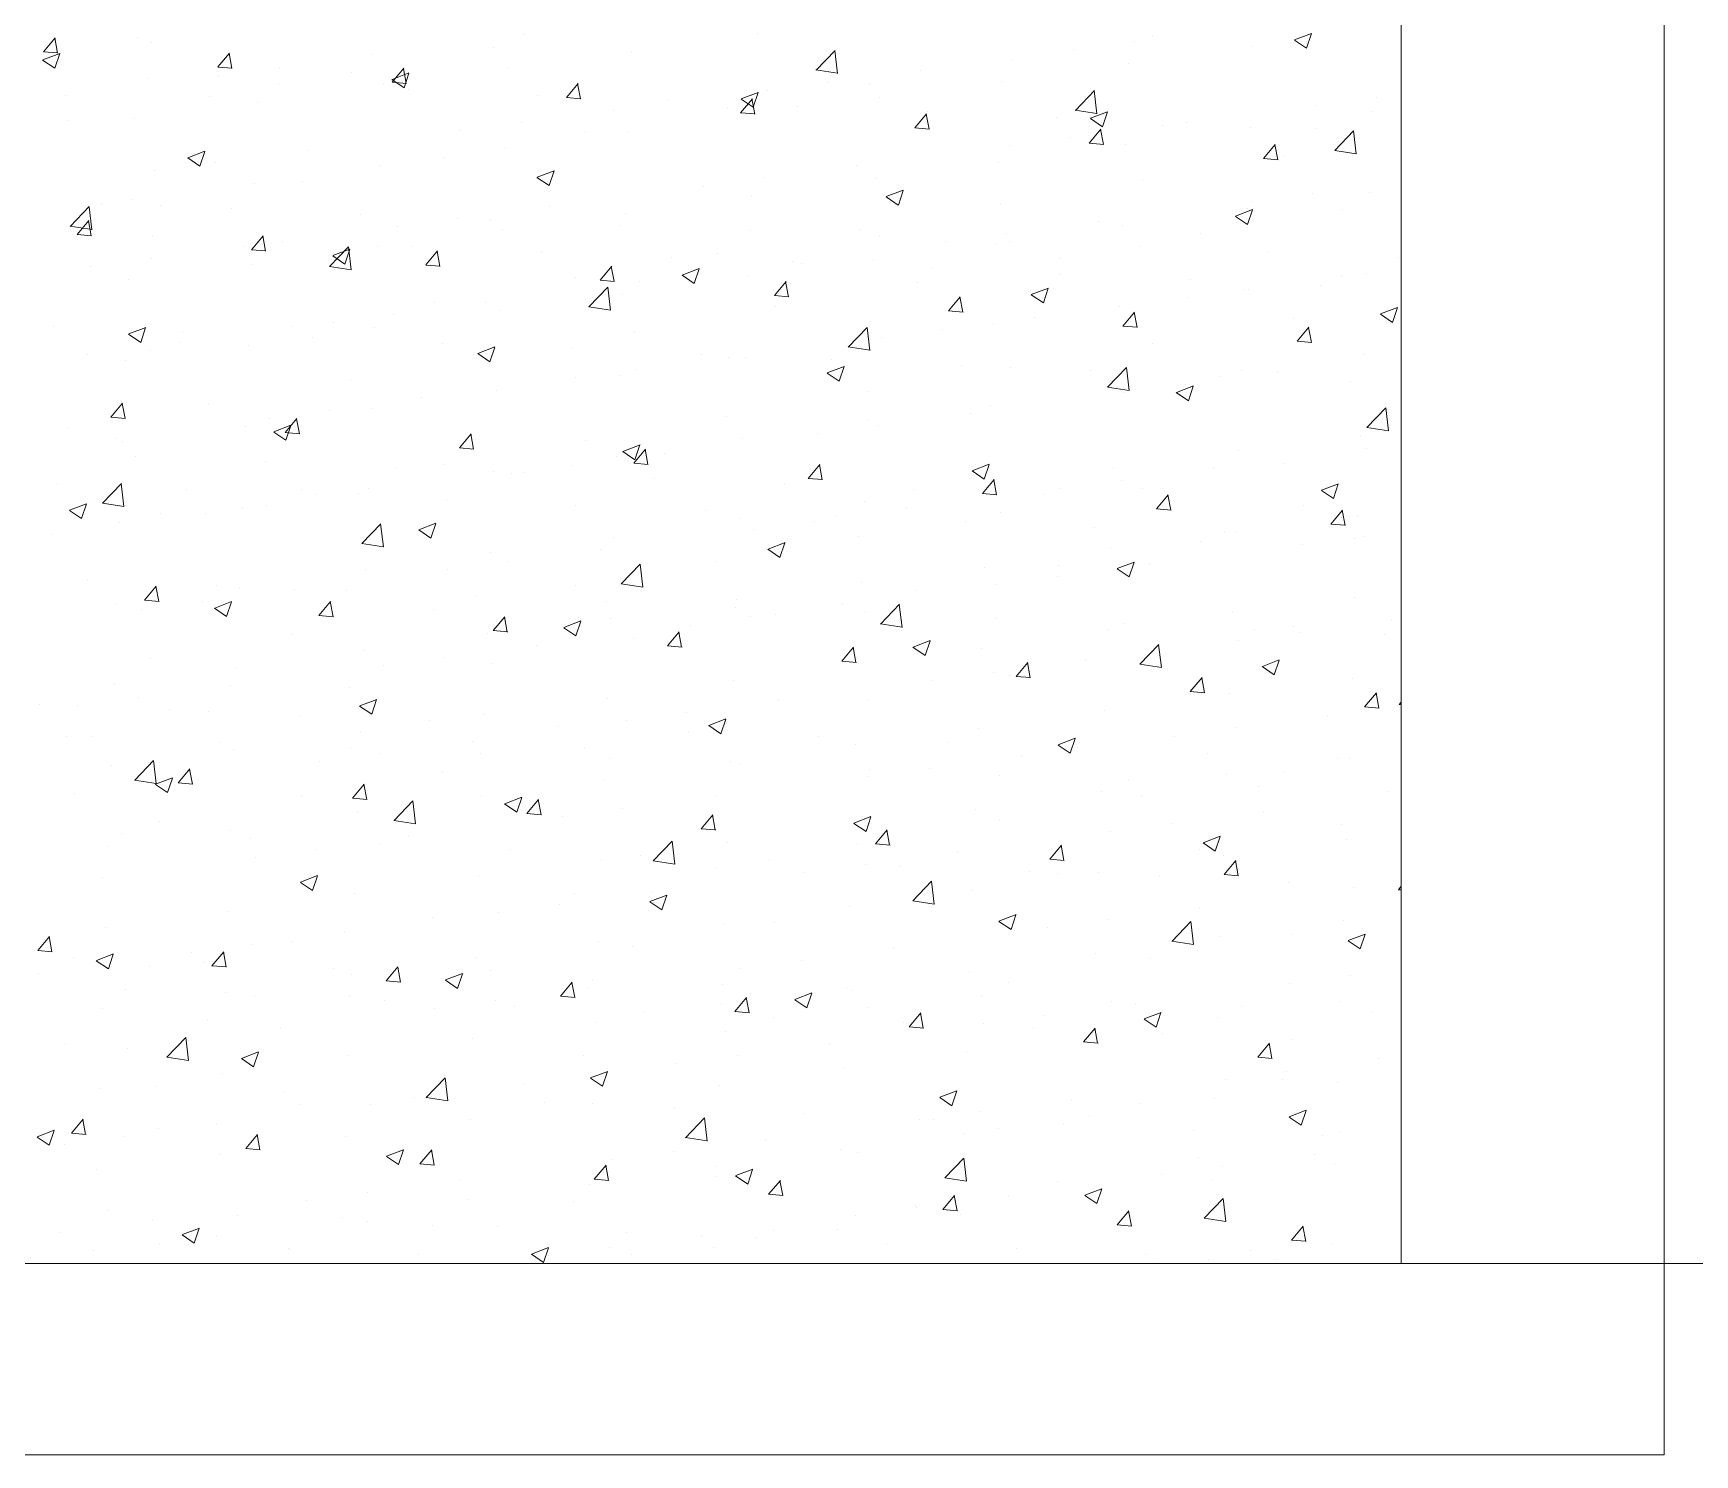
# Model space of a CAD drawing. Header units: millimetres. Extents: x 19632 to 183655, y 41319 to 69325.
# Drawn here: x 153961 to 155668, y 49388 to 50848 of the extents above; entities that cross this region are included whole.
import ezdxf

# ---------------------------------------------------------------- set-up
doc = ezdxf.new("R2010")
doc.units = ezdxf.units.MM
doc.header["$MEASUREMENT"] = 0
doc.linetypes.add('DASHED2', pattern=[0.375, 0.25, -0.125])
for name, color, linetype, lineweight in [('09-Arsiran', 8, 'Continuous', 5), ('8', 8, 'Continuous', 5), ('DINDING', 1, 'Continuous', 20), ('Kabel', 2, 'DASHED2', 20)]:
    doc.layers.add(name, color=color, linetype=linetype, lineweight=lineweight)

# ---------------------------------------------------------------- blocks, each defined once
blk = doc.blocks.new('4')
at = {"layer": '09-Arsiran', "color": 251, "linetype": 'Continuous', "true_color": 0x636466}
for p, q in [((290.3148, -23.7376), (290.327, -23.723)), ((290.3296, -23.739), (290.3267, -23.7231)), ((290.4133, -23.7225), (290.4133, -23.7225)), ((290.818, -23.7198), (290.818, -23.7198)), ((291.0611, -23.7186), (291.0611, -23.7186)), ((291.4743, -23.7206), (291.4743, -23.7206)), ((291.6226, -23.7253), (291.6404, -23.7185)), ((291.6352, -23.734), (291.6403, -23.7187)), ((290.3141, -23.7462), (290.3319, -23.7394)), ((290.3148, -23.7376), (290.33, -23.7389)), ((290.3267, -23.7549), (290.3318, -23.7396)), ((290.4277, -23.7285), (290.4277, -23.7285)), ((290.497, -23.7535), (290.5092, -23.739)), ((290.5118, -23.755), (290.5088, -23.739)), ((290.6576, -23.7409), (290.6576, -23.7409)), ((290.7848, -23.7334), (290.7848, -23.7334)), ((290.9292, -23.7376), (290.9292, -23.7376)), ((291.1224, -23.7568), (291.1422, -23.7362)), ((291.1449, -23.7603), (291.1421, -23.7362)), ((291.3916, -23.7357), (291.3916, -23.7357)), ((291.4552, -23.7273), (291.4552, -23.7273)), ((291.5791, -23.7321), (291.5791, -23.7321)), ((291.6225, -23.7255), (291.6352, -23.734)), ((290.314, -23.7464), (290.3267, -23.7549)), ((290.497, -23.7536), (290.5122, -23.7549)), ((290.5614, -23.7536), (290.5614, -23.7536)), ((290.6792, -23.7695), (290.6914, -23.7549)), ((290.694, -23.7709), (290.691, -23.755)), ((290.8009, -23.7539), (290.8009, -23.7539)), ((291.1223, -23.7567), (291.1449, -23.7602)), ((291.2312, -23.7568), (291.2312, -23.7568)), ((291.3262, -23.746), (291.3262, -23.746)), ((291.4487, -23.75), (291.4487, -23.75)), ((290.4249, -23.7661), (290.4249, -23.7661)), ((290.4978, -23.762), (290.4978, -23.762)), ((290.5605, -23.7718), (290.5605, -23.7718)), ((290.6367, -23.7589), (290.6367, -23.7589)), ((290.6705, -23.7718), (290.6705, -23.7718)), ((290.6791, -23.7667), (290.6917, -23.7753)), ((290.6792, -23.7665), (290.6969, -23.7597)), ((290.6792, -23.7695), (290.6944, -23.7708)), ((290.6917, -23.7753), (290.6969, -23.7599)), ((290.8614, -23.7854), (290.8736, -23.7708)), ((290.8761, -23.7868), (290.8732, -23.7709)), ((291.135, -23.7695), (291.135, -23.7695)), ((291.1781, -23.7715), (291.1781, -23.7715)), ((291.3167, -23.769), (291.3167, -23.769)), ((290.3374, -23.7831), (290.3374, -23.7831)), ((290.4886, -23.7843), (290.4886, -23.7843)), ((290.5386, -23.7908), (290.5386, -23.7908)), ((290.6961, -23.7776), (290.6961, -23.7776)), ((290.8317, -23.7833), (290.8317, -23.7833)), ((290.8614, -23.7854), (290.8765, -23.7868)), ((290.9673, -23.789), (290.9673, -23.789)), ((291.0435, -23.8014), (291.0558, -23.7868)), ((291.0441, -23.7871), (291.0567, -23.7956)), ((291.0442, -23.7869), (291.062, -23.7801)), ((291.0583, -23.8028), (291.0554, -23.7869)), ((291.0567, -23.7956), (291.0619, -23.7803)), ((291.0714, -23.7778), (291.0714, -23.7778)), ((291.1884, -23.7853), (291.1884, -23.7853)), ((291.3935, -23.7989), (291.4133, -23.7782)), ((291.416, -23.8024), (291.4132, -23.7783)), ((291.7086, -23.7853), (291.7086, -23.7853)), ((290.3404, -23.8097), (290.3404, -23.8097)), ((290.4103, -23.8071), (290.4103, -23.8071)), ((290.911, -23.7989), (290.911, -23.7989)), ((291.03, -23.7969), (291.03, -23.7969)), ((291.0435, -23.8014), (291.0587, -23.8027)), ((291.058, -23.8031), (291.058, -23.8031)), ((291.1029, -23.7948), (291.1029, -23.7948)), ((291.2257, -23.8173), (291.238, -23.8027)), ((291.2405, -23.8187), (291.2376, -23.8028)), ((291.2385, -23.8005), (291.2385, -23.8005)), ((291.3741, -23.8062), (291.3741, -23.8062)), ((291.3934, -23.7987), (291.416, -23.8023)), ((291.4091, -23.8074), (291.4218, -23.816)), ((291.4092, -23.8072), (291.427, -23.8004)), ((291.4218, -23.816), (291.4269, -23.8006)), ((291.645, -23.7937), (291.645, -23.7937)), ((291.7043, -23.8004), (291.7043, -23.8004)), ((290.7512, -23.82), (290.7512, -23.82)), ((290.8148, -23.8116), (290.8148, -23.8116)), ((290.8818, -23.8223), (290.8818, -23.8223)), ((290.9261, -23.8222), (290.9261, -23.8222)), ((291.2257, -23.8173), (291.2409, -23.8186)), ((291.3884, -23.8275), (291.3884, -23.8275)), ((291.4079, -23.8332), (291.4202, -23.8186)), ((291.4227, -23.8347), (291.4198, -23.8187)), ((291.4846, -23.8148), (291.4846, -23.8148)), ((291.5097, -23.812), (291.5097, -23.812)), ((291.576, -23.8166), (291.576, -23.8166)), ((291.6453, -23.8177), (291.6453, -23.8177)), ((291.6646, -23.8409), (291.6843, -23.8203)), ((291.6871, -23.8444), (291.6843, -23.8203)), ((290.4657, -23.8485), (290.4835, -23.8416)), ((290.4783, -23.8572), (290.4834, -23.8418)), ((290.5908, -23.8411), (290.5908, -23.8411)), ((290.7978, -23.8385), (290.7978, -23.8385)), ((291.3248, -23.8359), (291.3248, -23.8359)), ((291.4079, -23.8333), (291.4231, -23.8346)), ((291.4456, -23.8345), (291.4456, -23.8345)), ((291.5901, -23.8492), (291.6023, -23.8346)), ((291.6049, -23.8506), (291.6019, -23.8347)), ((291.6645, -23.8408), (291.6871, -23.8443)), ((290.431, -23.8621), (290.431, -23.8621)), ((290.4657, -23.8487), (290.4783, -23.8572)), ((290.4946, -23.8538), (290.4946, -23.8538)), ((290.6674, -23.8563), (290.6674, -23.8563)), ((290.7337, -23.8477), (290.7337, -23.8477)), ((290.8308, -23.8688), (290.8486, -23.862)), ((290.8433, -23.8775), (290.8485, -23.8622)), ((291.1644, -23.857), (291.1644, -23.857)), ((291.3136, -23.8536), (291.3136, -23.8536)), ((291.5901, -23.8492), (291.6053, -23.8505)), ((291.612, -23.8467), (291.612, -23.8467)), ((290.5355, -23.8754), (290.5355, -23.8754)), ((290.5856, -23.8732), (290.5856, -23.8732)), ((290.8307, -23.869), (290.8433, -23.8775)), ((291.0046, -23.878), (291.0046, -23.878)), ((291.0682, -23.8696), (291.0682, -23.8696)), ((291.1853, -23.8698), (291.1853, -23.8698)), ((291.4639, -23.8722), (291.4639, -23.8722)), ((290.3755, -23.8959), (290.3755, -23.8959)), ((290.4072, -23.8916), (290.4072, -23.8916)), ((291.0549, -23.8877), (291.0549, -23.8877)), ((291.1957, -23.8894), (291.2083, -23.8979)), ((291.1958, -23.8891), (291.2136, -23.8823)), ((291.2084, -23.8979), (291.2135, -23.8825)), ((291.5782, -23.8939), (291.5782, -23.8939)), ((291.6417, -23.8855), (291.6417, -23.8855)), ((291.7012, -23.8849), (291.7012, -23.8849)), ((290.3428, -23.9202), (290.3626, -23.8995)), ((290.35, -23.9287), (290.3623, -23.9141)), ((290.3648, -23.9301), (290.3619, -23.9142)), ((290.3653, -23.9237), (290.3625, -23.8996)), ((290.4374, -23.8986), (290.4374, -23.8986)), ((290.5111, -23.9016), (290.5111, -23.9016)), ((290.6467, -23.9074), (290.6467, -23.9074)), ((290.748, -23.9118), (290.748, -23.9118)), ((290.7823, -23.9131), (290.7823, -23.9131)), ((290.8442, -23.8991), (290.8442, -23.8991)), ((290.923, -23.9067), (290.923, -23.9067)), ((291.3157, -23.8976), (291.3157, -23.8976)), ((291.5607, -23.9097), (291.5734, -23.9182)), ((291.5608, -23.9095), (291.5786, -23.9027)), ((291.5729, -23.9012), (291.5729, -23.9012)), ((291.5734, -23.9182), (291.5785, -23.9029)), ((291.6729, -23.9025), (291.6729, -23.9025)), ((290.3428, -23.92), (290.3654, -23.9236)), ((290.35, -23.9287), (290.3652, -23.93)), ((290.429, -23.93), (290.429, -23.93)), ((290.5322, -23.9446), (290.5445, -23.93)), ((290.547, -23.946), (290.5441, -23.9301)), ((290.6844, -23.9202), (290.6844, -23.9202)), ((290.7947, -23.923), (290.7947, -23.923)), ((290.9178, -23.9188), (290.9178, -23.9188)), ((291.0534, -23.9246), (291.0534, -23.9246)), ((291.1676, -23.923), (291.1676, -23.923)), ((291.189, -23.9303), (291.189, -23.9303)), ((291.3215, -23.9277), (291.3215, -23.9277)), ((291.4177, -23.915), (291.4177, -23.915)), ((291.4425, -23.9191), (291.4425, -23.9191)), ((291.5247, -23.9279), (291.5247, -23.9279)), ((290.524, -23.9413), (290.524, -23.9413)), ((290.5322, -23.9446), (290.5474, -23.9459)), ((290.5646, -23.9358), (290.5646, -23.9358)), ((290.6139, -23.9622), (290.6337, -23.9416)), ((290.6174, -23.9507), (290.6351, -23.9439)), ((290.6299, -23.9595), (290.6351, -23.9441)), ((290.6364, -23.9657), (290.6336, -23.9416)), ((290.6643, -23.9409), (290.6643, -23.9409)), ((290.7002, -23.9415), (290.7002, -23.9415)), ((290.7144, -23.9605), (290.7267, -23.9459)), ((290.7292, -23.962), (290.7263, -23.946)), ((290.8358, -23.9472), (290.8358, -23.9472)), ((291.0195, -23.9484), (291.0195, -23.9484)), ((291.258, -23.936), (291.258, -23.936)), ((291.3106, -23.9381), (291.3106, -23.9381)), ((291.3246, -23.936), (291.3246, -23.936)), ((291.4602, -23.9417), (291.4602, -23.9417)), ((291.5958, -23.9475), (291.5958, -23.9475)), ((290.3642, -23.9623), (290.3642, -23.9623)), ((290.4278, -23.9539), (290.4278, -23.9539)), ((290.5324, -23.9599), (290.5324, -23.9599)), ((290.6139, -23.9621), (290.6364, -23.9656)), ((290.6173, -23.9509), (290.6299, -23.9595)), ((290.7144, -23.9606), (290.7296, -23.9619)), ((290.8966, -23.9765), (290.9088, -23.9619)), ((290.9114, -23.9779), (290.9084, -23.962)), ((290.9714, -23.9529), (290.9714, -23.9529)), ((290.9824, -23.9711), (291.0002, -23.9642)), ((290.9949, -23.9798), (291.0001, -23.9645)), ((291.0975, -23.9572), (291.0975, -23.9572)), ((291.107, -23.9587), (291.107, -23.9587)), ((291.1823, -23.9544), (291.1823, -23.9544)), ((291.2426, -23.9644), (291.2426, -23.9644)), ((291.3766, -23.9534), (291.3766, -23.9534)), ((291.7314, -23.9532), (291.7314, -23.9532)), ((290.4041, -23.9762), (290.4041, -23.9762)), ((290.8713, -23.9739), (290.8713, -23.9739)), ((290.885, -24.0043), (290.9048, -23.9836)), ((290.8966, -23.9765), (290.9118, -23.9778)), ((290.9075, -24.0078), (290.9047, -23.9836)), ((290.9378, -23.9782), (290.9378, -23.9782)), ((290.9823, -23.9713), (290.9949, -23.9798)), ((291.0013, -23.9698), (291.0013, -23.9698)), ((291.0518, -23.9723), (291.0518, -23.9723)), ((291.0788, -23.9924), (291.091, -23.9778)), ((291.0936, -23.9938), (291.0906, -23.9779)), ((291.2285, -23.9788), (291.2285, -23.9788)), ((291.3782, -23.9701), (291.3782, -23.9701)), ((291.5138, -23.9759), (291.5138, -23.9759)), ((291.6494, -23.9816), (291.6494, -23.9816)), ((291.6711, -23.973), (291.6711, -23.973)), ((291.6981, -23.9695), (291.6981, -23.9695)), ((290.7232, -23.9993), (290.7232, -23.9993)), ((290.7773, -23.9993), (290.7773, -23.9993)), ((290.9199, -23.9913), (290.9199, -23.9913)), ((291.0788, -23.9924), (291.094, -23.9938)), ((291.261, -24.0084), (291.2732, -23.9938)), ((291.2758, -24.0098), (291.2728, -23.9939)), ((291.3473, -23.9916), (291.36, -24.0001)), ((291.3474, -23.9914), (291.3652, -23.9846)), ((291.36, -24.0001), (291.3651, -23.9848)), ((291.5113, -23.9941), (291.5113, -23.9941)), ((291.5698, -23.9857), (291.5698, -23.9857)), ((291.5749, -23.9857), (291.5749, -23.9857)), ((290.6811, -24.012), (290.6811, -24.012)), ((290.7916, -24.0076), (290.7916, -24.0076)), ((290.8849, -24.0041), (290.9075, -24.0076)), ((291.0803, -24.0042), (291.0803, -24.0042)), ((291.261, -24.0084), (291.2761, -24.0097)), ((291.3509, -24.0152), (291.3509, -24.0152)), ((291.4394, -24.0036), (291.4394, -24.0036)), ((291.4432, -24.0243), (291.4554, -24.0097)), ((291.4579, -24.0257), (291.455, -24.0098)), ((291.6217, -24.0168), (291.6217, -24.0168)), ((291.7124, -24.012), (291.725, -24.0205)), ((291.7125, -24.0117), (291.7302, -24.0049)), ((291.725, -24.0205), (291.7301, -24.0051)), ((290.325, -24.025), (290.325, -24.025)), ((290.4038, -24.0329), (290.4165, -24.0414)), ((290.4039, -24.0326), (290.4217, -24.0258)), ((290.4165, -24.0414), (290.4216, -24.026)), ((290.4605, -24.0308), (290.4605, -24.0308)), ((290.5751, -24.0247), (290.5751, -24.0247)), ((290.6176, -24.0203), (290.6176, -24.0203)), ((290.6612, -24.0254), (290.6612, -24.0254)), ((290.9322, -24.0296), (290.9322, -24.0296)), ((291.1561, -24.0463), (291.1759, -24.0257)), ((291.1786, -24.0498), (291.1758, -24.0257)), ((291.1911, -24.0362), (291.1911, -24.0362)), ((291.2547, -24.0278), (291.2547, -24.0278)), ((291.3075, -24.0227), (291.3075, -24.0227)), ((291.4432, -24.0243), (291.4583, -24.0256)), ((291.6253, -24.0402), (291.6376, -24.0256)), ((291.6401, -24.0417), (291.6372, -24.0257)), ((290.427, -24.0501), (290.427, -24.0501)), ((290.4571, -24.0415), (290.4571, -24.0415)), ((290.5293, -24.0445), (290.5293, -24.0445)), ((290.5961, -24.0365), (290.5961, -24.0365)), ((290.7317, -24.0422), (290.7317, -24.0422)), ((290.7689, -24.0532), (290.7815, -24.0617)), ((290.769, -24.053), (290.7868, -24.0462)), ((290.7815, -24.0617), (290.7867, -24.0464)), ((290.8673, -24.0479), (290.8673, -24.0479)), ((291.0029, -24.0537), (291.0029, -24.0537)), ((291.156, -24.0462), (291.1786, -24.0497)), ((291.1792, -24.0389), (291.1792, -24.0389)), ((291.4736, -24.0422), (291.4736, -24.0422)), ((291.6253, -24.0403), (291.6405, -24.0416)), ((290.3609, -24.0541), (290.3609, -24.0541)), ((290.401, -24.0608), (290.401, -24.0608)), ((290.7841, -24.0551), (290.7841, -24.0551)), ((290.9345, -24.07), (290.9345, -24.07)), ((291.0307, -24.0573), (291.0307, -24.0573)), ((291.0488, -24.0568), (291.0488, -24.0568)), ((291.134, -24.0733), (291.1518, -24.0665)), ((291.1385, -24.0594), (291.1385, -24.0594)), ((291.1465, -24.0821), (291.1517, -24.0667)), ((291.2741, -24.0651), (291.2741, -24.0651)), ((291.3255, -24.0677), (291.3255, -24.0677)), ((291.4097, -24.0709), (291.4097, -24.0709)), ((291.4271, -24.0883), (291.4469, -24.0677)), ((291.4497, -24.0918), (291.4469, -24.0677)), ((291.5667, -24.0703), (291.5667, -24.0703)), ((291.695, -24.054), (291.695, -24.054)), ((290.636, -24.0805), (290.636, -24.0805)), ((290.8709, -24.0784), (290.8709, -24.0784)), ((290.9168, -24.0759), (290.9168, -24.0759)), ((291.1339, -24.0735), (291.1465, -24.0821)), ((291.4271, -24.0882), (291.4497, -24.0917)), ((291.4363, -24.0882), (291.4363, -24.0882)), ((291.499, -24.0937), (291.5168, -24.0868)), ((291.5081, -24.0859), (291.5081, -24.0859)), ((291.5116, -24.1024), (291.5167, -24.0871)), ((291.5453, -24.0766), (291.5453, -24.0766)), ((291.6043, -24.0732), (291.6043, -24.0732)), ((291.6809, -24.0823), (291.6809, -24.0823)), ((290.3853, -24.1197), (290.3975, -24.1051)), ((290.4001, -24.1211), (290.3971, -24.1052)), ((290.7105, -24.0995), (290.7105, -24.0995)), ((290.7885, -24.0921), (290.7885, -24.0921)), ((291.1773, -24.0931), (291.1773, -24.0931)), ((291.4445, -24.0942), (291.4445, -24.0942)), ((291.4989, -24.0939), (291.5116, -24.1024)), ((290.3853, -24.1197), (290.4005, -24.1211)), ((290.4878, -24.1059), (290.4878, -24.1059)), ((290.5507, -24.1205), (290.5507, -24.1205)), ((290.5675, -24.1357), (290.5797, -24.1211)), ((290.5823, -24.1371), (290.5793, -24.1212)), ((290.6143, -24.1122), (290.6143, -24.1122)), ((290.6581, -24.11), (290.6581, -24.11)), ((291.0292, -24.1185), (291.0292, -24.1185)), ((291.2841, -24.1154), (291.2841, -24.1154)), ((291.3044, -24.1072), (291.3044, -24.1072)), ((291.6982, -24.1304), (291.718, -24.1098)), ((291.7207, -24.1339), (291.7179, -24.1098)), ((290.3397, -24.1313), (290.3397, -24.1313)), ((290.5262, -24.129), (290.5262, -24.129)), ((290.5555, -24.1351), (290.5681, -24.1436)), ((290.5556, -24.1349), (290.5733, -24.1281)), ((290.5675, -24.1357), (290.5827, -24.137)), ((290.5681, -24.1436), (290.5733, -24.1283)), ((290.7497, -24.1516), (290.7619, -24.137)), ((290.7644, -24.153), (290.7615, -24.1371)), ((291.1243, -24.1364), (291.1243, -24.1364)), ((291.1761, -24.1235), (291.1761, -24.1235)), ((291.1879, -24.128), (291.1879, -24.128)), ((291.6919, -24.1386), (291.6919, -24.1386)), ((291.6982, -24.1303), (291.7208, -24.1338)), ((290.3903, -24.1416), (290.3903, -24.1416)), ((290.3979, -24.1453), (290.3979, -24.1453)), ((290.7497, -24.1516), (290.7648, -24.1529)), ((290.8811, -24.144), (290.8811, -24.144)), ((290.9205, -24.1555), (290.9331, -24.164)), ((290.9206, -24.1553), (290.9384, -24.1484)), ((290.9318, -24.1675), (290.9441, -24.1529)), ((290.9331, -24.164), (290.9383, -24.1486)), ((290.9466, -24.169), (290.9437, -24.153)), ((290.9639, -24.1575), (290.9639, -24.1575)), ((291.0457, -24.1414), (291.0457, -24.1414)), ((291.5636, -24.1549), (291.5636, -24.1549)), ((291.6979, -24.1523), (291.6979, -24.1523)), ((290.4111, -24.1605), (290.4111, -24.1605)), ((290.5467, -24.1663), (290.5467, -24.1663)), ((290.6823, -24.172), (290.6823, -24.172)), ((290.733, -24.1694), (290.733, -24.1694)), ((290.8677, -24.1702), (290.8677, -24.1702)), ((290.9137, -24.1604), (290.9137, -24.1604)), ((290.9318, -24.1676), (290.947, -24.1689)), ((291.114, -24.1835), (291.1263, -24.1689)), ((291.1288, -24.1849), (291.1259, -24.169)), ((291.2856, -24.1756), (291.3034, -24.1688)), ((291.2982, -24.1843), (291.3033, -24.169)), ((291.4332, -24.1727), (291.4332, -24.1727)), ((291.5375, -24.1734), (291.5375, -24.1734)), ((291.6112, -24.1684), (291.6112, -24.1684)), ((290.329, -24.1889), (290.329, -24.1889)), ((290.3765, -24.2096), (290.3963, -24.189)), ((290.399, -24.2131), (290.3962, -24.189)), ((290.7854, -24.1767), (290.7854, -24.1767)), ((290.8041, -24.1785), (290.8041, -24.1785)), ((290.8179, -24.1777), (290.8179, -24.1777)), ((290.9534, -24.1835), (290.9534, -24.1835)), ((291.089, -24.1892), (291.089, -24.1892)), ((291.114, -24.1835), (291.1292, -24.1848)), ((291.2855, -24.1758), (291.2982, -24.1843)), ((291.2962, -24.1994), (291.3085, -24.1848)), ((291.3013, -24.1918), (291.3013, -24.1918)), ((291.311, -24.2008), (291.3081, -24.1849)), ((291.4413, -24.186), (291.4413, -24.186)), ((291.6507, -24.1959), (291.6684, -24.1891)), ((291.6632, -24.2047), (291.6683, -24.1893)), ((290.3421, -24.2168), (290.3599, -24.21)), ((290.3764, -24.2095), (290.399, -24.213)), ((290.4646, -24.1947), (290.4646, -24.1947)), ((290.5848, -24.1948), (290.5848, -24.1948)), ((290.6002, -24.2004), (290.6002, -24.2004)), ((290.6437, -24.1997), (290.6437, -24.1997)), ((290.655, -24.1946), (290.655, -24.1946)), ((290.7358, -24.2061), (290.7358, -24.2061)), ((291.173, -24.208), (291.173, -24.208)), ((291.2246, -24.1949), (291.2246, -24.1949)), ((291.2962, -24.1994), (291.3114, -24.2008)), ((291.3602, -24.2006), (291.3602, -24.2006)), ((291.3777, -24.1944), (291.3777, -24.1944)), ((291.4631, -24.1938), (291.4631, -24.1938)), ((291.4784, -24.2154), (291.4906, -24.2008)), ((291.4932, -24.2168), (291.4902, -24.2008)), ((291.4958, -24.2064), (291.4958, -24.2064)), ((291.6506, -24.1962), (291.6632, -24.2047)), ((290.342, -24.217), (290.3547, -24.2256)), ((290.3547, -24.2256), (290.3598, -24.2102)), ((290.4367, -24.2202), (290.4367, -24.2202)), ((290.4839, -24.2207), (290.4839, -24.2207)), ((290.5231, -24.2136), (290.5231, -24.2136)), ((290.5475, -24.2123), (290.5475, -24.2123)), ((290.8714, -24.2119), (290.8714, -24.2119)), ((291.007, -24.2176), (291.007, -24.2176)), ((291.0426, -24.2259), (291.0426, -24.2259)), ((291.1426, -24.2233), (291.1426, -24.2233)), ((291.2173, -24.2155), (291.2173, -24.2155)), ((291.315, -24.2192), (291.315, -24.2192)), ((291.4784, -24.2154), (291.4936, -24.2167)), ((291.6314, -24.2121), (291.6314, -24.2121)), ((291.6606, -24.2313), (291.6728, -24.2167)), ((291.6721, -24.2241), (291.6721, -24.2241)), ((291.6754, -24.2327), (291.6724, -24.2168)), ((291.6888, -24.2231), (291.6888, -24.2231)), ((290.3235, -24.2418), (290.3235, -24.2418)), ((290.3948, -24.2299), (290.3948, -24.2299)), ((290.6476, -24.2517), (290.6674, -24.2311)), ((290.6701, -24.2552), (290.6673, -24.2311)), ((290.7071, -24.2374), (290.7197, -24.2459)), ((290.7072, -24.2372), (290.725, -24.2303)), ((290.7197, -24.2459), (290.7249, -24.2306)), ((291.0575, -24.2366), (291.0575, -24.2366)), ((291.1211, -24.2282), (291.1211, -24.2282)), ((291.1669, -24.2447), (291.1669, -24.2447)), ((291.2782, -24.229), (291.2782, -24.229)), ((291.4138, -24.2348), (291.4138, -24.2348)), ((291.5494, -24.2405), (291.5494, -24.2405)), ((291.5605, -24.2394), (291.5605, -24.2394)), ((291.6606, -24.2313), (291.6758, -24.2326)), ((291.6947, -24.2441), (291.6947, -24.2441)), ((290.6475, -24.2516), (290.6701, -24.2551)), ((290.7824, -24.2612), (290.7824, -24.2612)), ((290.8971, -24.2577), (290.8971, -24.2577)), ((290.9107, -24.245), (290.9107, -24.245)), ((291.0721, -24.2577), (291.0847, -24.2663)), ((291.0722, -24.2575), (291.09, -24.2507)), ((291.0847, -24.2663), (291.0899, -24.2509)), ((291.4301, -24.2573), (291.4301, -24.2573)), ((291.524, -24.2496), (291.524, -24.2496)), ((291.6311, -24.2524), (291.6311, -24.2524)), ((291.685, -24.2462), (291.685, -24.2462)), ((290.6519, -24.2791), (290.6519, -24.2791)), ((290.7373, -24.2787), (290.7373, -24.2787)), ((290.8009, -24.2704), (290.8009, -24.2704)), ((290.9187, -24.2937), (290.9384, -24.2731)), ((290.9412, -24.2972), (290.9384, -24.2731)), ((291.0187, -24.2701), (291.0187, -24.2701)), ((291.2982, -24.2763), (291.2982, -24.2763)), ((291.3758, -24.275), (291.3758, -24.275)), ((291.4371, -24.2781), (291.4498, -24.2866)), ((291.4372, -24.2779), (291.455, -24.271)), ((291.4498, -24.2866), (291.4549, -24.2712)), ((291.4707, -24.2736), (291.4707, -24.2736)), ((290.3605, -24.2897), (290.3605, -24.2897)), ((290.4205, -24.3108), (290.4328, -24.2962)), ((290.4353, -24.3122), (290.4324, -24.2963)), ((290.4961, -24.2954), (290.4961, -24.2954)), ((290.8706, -24.2955), (290.8706, -24.2955)), ((290.9186, -24.2936), (290.9412, -24.2971)), ((291.1699, -24.2926), (291.1699, -24.2926)), ((291.3109, -24.2946), (291.3109, -24.2946)), ((291.3745, -24.2862), (291.3745, -24.2862)), ((290.4205, -24.3108), (290.4357, -24.3121)), ((290.4807, -24.3125), (290.4807, -24.3125)), ((290.4938, -24.3191), (290.5115, -24.3123)), ((290.5063, -24.3278), (290.5115, -24.3125)), ((290.52, -24.2982), (290.52, -24.2982)), ((290.5769, -24.2998), (290.5769, -24.2998)), ((290.6027, -24.3267), (290.615, -24.3121)), ((290.6175, -24.3281), (290.6146, -24.3122)), ((290.6317, -24.3011), (290.6317, -24.3011)), ((290.7673, -24.3068), (290.7673, -24.3068)), ((290.9029, -24.3126), (290.9029, -24.3126)), ((291.0395, -24.3105), (291.0395, -24.3105)), ((291.2277, -24.3004), (291.2277, -24.3004)), ((291.6857, -24.3077), (291.6857, -24.3077)), ((290.3917, -24.3144), (290.3917, -24.3144)), ((290.4171, -24.3209), (290.4171, -24.3209)), ((290.4937, -24.3193), (290.5063, -24.3278)), ((290.6027, -24.3267), (290.6179, -24.3281)), ((290.7225, -24.3209), (290.7225, -24.3209)), ((290.7849, -24.3427), (290.7971, -24.3281)), ((290.7997, -24.3441), (290.7968, -24.3281)), ((290.9076, -24.3295), (290.9076, -24.3295)), ((291.0385, -24.3183), (291.0385, -24.3183)), ((291.0543, -24.3284), (291.0543, -24.3284)), ((291.0796, -24.3258), (291.0796, -24.3258)), ((291.1505, -24.3157), (291.1505, -24.3157)), ((291.1741, -24.324), (291.1741, -24.324)), ((291.1897, -24.3358), (291.2095, -24.3151)), ((291.2123, -24.3393), (291.2094, -24.3152)), ((291.3097, -24.3298), (291.3097, -24.3298)), ((291.5575, -24.324), (291.5575, -24.324)), ((291.724, -24.3316), (291.724, -24.3316)), ((290.5743, -24.3464), (290.5743, -24.3464)), ((290.7793, -24.3458), (290.7793, -24.3458)), ((290.7849, -24.3427), (290.8001, -24.344)), ((290.8587, -24.3397), (290.8713, -24.3482)), ((290.8588, -24.3394), (290.8766, -24.3326)), ((290.8713, -24.3482), (290.8765, -24.3328)), ((290.9671, -24.3586), (290.9793, -24.344)), ((290.9819, -24.36), (290.9789, -24.3441)), ((290.9907, -24.3368), (290.9907, -24.3368)), ((291.1897, -24.3356), (291.2123, -24.3391)), ((291.427, -24.3418), (291.427, -24.3418)), ((291.4453, -24.3355), (291.4453, -24.3355)), ((291.5809, -24.3412), (291.5809, -24.3412)), ((291.621, -24.3385), (291.621, -24.3385)), ((291.6278, -24.3443), (291.6278, -24.3443)), ((291.7165, -24.3469), (291.7165, -24.3469)), ((290.6489, -24.3637), (290.6489, -24.3637)), ((290.8303, -24.3579), (290.8303, -24.3579)), ((290.9315, -24.3513), (290.9315, -24.3513)), ((290.9671, -24.3586), (290.9823, -24.3599)), ((291.1493, -24.3745), (291.1615, -24.3599)), ((291.1641, -24.3759), (291.1611, -24.36)), ((291.2237, -24.36), (291.2364, -24.3685)), ((291.2238, -24.3598), (291.2416, -24.353)), ((291.2364, -24.3685), (291.2415, -24.3532)), ((291.2951, -24.3609), (291.2951, -24.3609)), ((291.4608, -24.3778), (291.4806, -24.3572)), ((291.4729, -24.3639), (291.4729, -24.3639)), ((291.4833, -24.3813), (291.4805, -24.3572)), ((291.5643, -24.3526), (291.5643, -24.3526)), ((290.4262, -24.3718), (290.4262, -24.3718)), ((290.5169, -24.3827), (290.5169, -24.3827)), ((290.6705, -24.3789), (290.6705, -24.3789)), ((290.7341, -24.3705), (290.7341, -24.3705)), ((290.7833, -24.3767), (290.7833, -24.3767)), ((291.1493, -24.3745), (291.1645, -24.3759)), ((291.1668, -24.3771), (291.1668, -24.3771)), ((291.3315, -24.3905), (291.3437, -24.3759)), ((291.3462, -24.3919), (291.3433, -24.376)), ((291.4038, -24.3737), (291.4038, -24.3737)), ((291.4608, -24.3777), (291.4834, -24.3812)), ((291.5888, -24.3803), (291.6014, -24.3889)), ((291.5889, -24.3801), (291.6066, -24.3733)), ((291.6014, -24.3889), (291.6065, -24.3735)), ((290.3886, -24.399), (290.3886, -24.399)), ((290.5101, -24.4), (290.5101, -24.4)), ((291.0364, -24.395), (291.0364, -24.395)), ((291.2441, -24.3948), (291.2441, -24.3948)), ((291.3076, -24.3864), (291.3076, -24.3864)), ((291.3247, -24.3893), (291.3247, -24.3893)), ((291.3315, -24.3905), (291.3466, -24.3918)), ((291.5136, -24.4064), (291.5259, -24.3918)), ((291.5284, -24.4078), (291.5255, -24.3919)), ((291.6827, -24.3923), (291.6827, -24.3923)), ((290.4139, -24.4127), (290.4139, -24.4127)), ((290.6352, -24.4021), (290.6352, -24.4021)), ((290.6454, -24.4214), (290.6632, -24.4145)), ((290.6579, -24.4301), (290.6631, -24.4148)), ((290.9045, -24.4141), (290.9045, -24.4141)), ((291.0836, -24.4159), (291.0836, -24.4159)), ((291.1766, -24.4147), (291.1766, -24.4147)), ((291.5136, -24.4064), (291.5288, -24.4078)), ((291.5544, -24.4085), (291.5544, -24.4085)), ((291.6958, -24.4224), (291.7081, -24.4078)), ((291.7106, -24.4238), (291.7077, -24.4078)), ((291.7319, -24.4198), (291.734, -24.4176)), ((290.3111, -24.4195), (290.3111, -24.4195)), ((290.3503, -24.4211), (290.3503, -24.4211)), ((290.4467, -24.4252), (290.4467, -24.4252)), ((290.4871, -24.4276), (290.4871, -24.4276)), ((290.5823, -24.4309), (290.5823, -24.4309)), ((290.6453, -24.4216), (290.6579, -24.4301)), ((290.7762, -24.4303), (290.7762, -24.4303)), ((290.9874, -24.4286), (290.9874, -24.4286)), ((291.0104, -24.4417), (291.0282, -24.4349)), ((291.0229, -24.4504), (291.0281, -24.4351)), ((291.4239, -24.4264), (291.4239, -24.4264)), ((291.6572, -24.4318), (291.6572, -24.4318)), ((291.6958, -24.4224), (291.711, -24.4237)), ((291.7318, -24.4197), (291.734, -24.4201)), ((290.3389, -24.453), (290.3389, -24.453)), ((290.6458, -24.4482), (290.6458, -24.4482)), ((290.7179, -24.4366), (290.7179, -24.4366)), ((290.8535, -24.4424), (290.8535, -24.4424)), ((290.9239, -24.4369), (290.9239, -24.4369)), ((290.989, -24.4481), (290.989, -24.4481)), ((291.0103, -24.4419), (291.0229, -24.4504)), ((291.0285, -24.4402), (291.0285, -24.4402)), ((291.292, -24.4454), (291.292, -24.4454)), ((291.4974, -24.4528), (291.4974, -24.4528)), ((291.561, -24.4444), (291.561, -24.4444)), ((290.3646, -24.4536), (290.3646, -24.4536)), ((290.5002, -24.4593), (290.5002, -24.4593)), ((290.5138, -24.4673), (290.5138, -24.4673)), ((290.6358, -24.465), (290.6358, -24.465)), ((290.7634, -24.4581), (290.7634, -24.4581)), ((290.8803, -24.4656), (290.8803, -24.4656)), ((291.1246, -24.4538), (291.1246, -24.4538)), ((291.1637, -24.4617), (291.1637, -24.4617)), ((291.2602, -24.4596), (291.2602, -24.4596)), ((291.3753, -24.4623), (291.388, -24.4708)), ((291.3754, -24.462), (291.3932, -24.4552)), ((291.388, -24.4708), (291.3931, -24.4554)), ((291.3958, -24.4653), (291.3958, -24.4653)), ((290.3855, -24.4835), (290.3855, -24.4835)), ((290.4102, -24.4991), (290.43, -24.4785)), ((290.4327, -24.5026), (290.4299, -24.4785)), ((290.4558, -24.5018), (290.468, -24.4872)), ((290.4706, -24.5032), (290.4676, -24.4873)), ((290.6037, -24.4791), (290.6037, -24.4791)), ((290.6672, -24.4707), (290.6672, -24.4707)), ((290.7714, -24.4708), (290.7714, -24.4708)), ((290.907, -24.4765), (290.907, -24.4765)), ((291.0333, -24.4796), (291.0333, -24.4796)), ((291.0426, -24.4822), (291.0426, -24.4822)), ((291.2408, -24.4866), (291.2408, -24.4866)), ((291.337, -24.4739), (291.337, -24.4739)), ((291.5314, -24.471), (291.5314, -24.471)), ((291.667, -24.4767), (291.667, -24.4767)), ((291.6796, -24.4768), (291.6796, -24.4768)), ((290.4101, -24.499), (290.4327, -24.5025)), ((290.4319, -24.5035), (290.4445, -24.512)), ((290.432, -24.5033), (290.4497, -24.4965)), ((290.4432, -24.5002), (290.4432, -24.5002)), ((290.4445, -24.512), (290.4496, -24.4967)), ((290.4558, -24.5018), (290.471, -24.5032)), ((290.638, -24.5178), (290.6502, -24.5032)), ((290.6527, -24.5192), (290.6498, -24.5033)), ((290.7322, -24.491), (290.7322, -24.491)), ((290.9014, -24.4986), (290.9014, -24.4986)), ((291.1772, -24.495), (291.1772, -24.495)), ((291.1782, -24.4879), (291.1782, -24.4879)), ((291.3138, -24.4937), (291.3138, -24.4937)), ((291.4494, -24.4994), (291.4494, -24.4994)), ((291.5513, -24.4931), (291.5513, -24.4931)), ((291.585, -24.5051), (291.585, -24.5051)), ((291.6105, -24.49), (291.6105, -24.49)), ((290.347, -24.5129), (290.347, -24.5129)), ((290.5841, -24.5164), (290.5841, -24.5164)), ((290.638, -24.5178), (290.6531, -24.5191)), ((290.6813, -24.5411), (290.701, -24.5205)), ((290.7038, -24.5447), (290.701, -24.5205)), ((290.7731, -24.5149), (290.7731, -24.5149)), ((290.797, -24.5236), (290.8148, -24.5168)), ((290.8095, -24.5324), (290.8147, -24.517)), ((290.8201, -24.5337), (290.8324, -24.5191)), ((290.8349, -24.5351), (290.832, -24.5192)), ((291.0168, -24.5161), (291.0168, -24.5161)), ((291.4209, -24.511), (291.4209, -24.511)), ((291.4624, -24.5154), (291.4624, -24.5154)), ((291.7205, -24.5109), (291.7205, -24.5109)), ((290.6427, -24.5328), (290.6427, -24.5328)), ((290.7969, -24.5238), (290.8095, -24.5324)), ((290.8201, -24.5337), (290.8353, -24.5351)), ((290.857, -24.5371), (290.857, -24.5371)), ((290.9206, -24.5287), (290.9206, -24.5287)), ((291.0023, -24.5497), (291.0146, -24.5351)), ((291.0171, -24.5511), (291.0142, -24.5351)), ((291.162, -24.544), (291.1798, -24.5371)), ((291.1746, -24.5527), (291.1797, -24.5374)), ((291.2889, -24.53), (291.2889, -24.53)), ((291.5904, -24.532), (291.5904, -24.532)), ((290.3961, -24.5543), (290.3961, -24.5543)), ((290.4359, -24.5419), (290.4359, -24.5419)), ((290.5108, -24.5518), (290.5108, -24.5518)), ((290.6812, -24.541), (290.7038, -24.5445)), ((291.0023, -24.5497), (291.0175, -24.551)), ((291.1606, -24.5463), (291.1606, -24.5463)), ((291.1619, -24.5442), (291.1746, -24.5527)), ((291.1845, -24.5656), (291.1968, -24.551)), ((291.1993, -24.567), (291.1964, -24.5511)), ((291.3142, -24.5409), (291.3142, -24.5409)), ((291.4306, -24.553), (291.4306, -24.553)), ((291.4942, -24.5446), (291.4942, -24.5446)), ((291.6714, -24.5458), (291.6714, -24.5458)), ((290.3825, -24.5681), (290.3825, -24.5681)), ((290.5317, -24.56), (290.5317, -24.56)), ((290.6004, -24.5709), (290.6004, -24.5709)), ((290.6673, -24.5657), (290.6673, -24.5657)), ((290.6966, -24.5582), (290.6966, -24.5582)), ((290.8029, -24.5715), (290.8029, -24.5715)), ((290.9523, -24.5832), (290.9721, -24.5626)), ((290.9749, -24.5867), (290.972, -24.5626)), ((291.0302, -24.5641), (291.0302, -24.5641)), ((291.1661, -24.5663), (291.1661, -24.5663)), ((291.1845, -24.5656), (291.1997, -24.5669)), ((291.2702, -24.5741), (291.2702, -24.5741)), ((291.3667, -24.5815), (291.3789, -24.5669)), ((291.3815, -24.5829), (291.3785, -24.567)), ((291.5232, -24.5712), (291.5232, -24.5712)), ((291.527, -24.5643), (291.5448, -24.5575)), ((291.527, -24.5645), (291.5396, -24.573)), ((291.5396, -24.573), (291.5447, -24.5577)), ((291.6765, -24.5614), (291.6765, -24.5614)), ((290.5368, -24.5793), (290.5368, -24.5793)), ((290.8983, -24.5832), (290.8983, -24.5832)), ((290.9385, -24.5772), (290.9385, -24.5772)), ((290.9523, -24.5831), (290.9749, -24.5866)), ((291.018, -24.5917), (291.018, -24.5917)), ((291.0741, -24.5829), (291.0741, -24.5829)), ((291.174, -24.5868), (291.174, -24.5868)), ((291.2097, -24.5887), (291.2097, -24.5887)), ((291.3667, -24.5815), (291.3819, -24.5829)), ((291.5482, -24.5776), (291.5482, -24.5776)), ((291.5489, -24.5975), (291.5611, -24.5829)), ((291.5637, -24.5989), (291.5607, -24.583)), ((290.3764, -24.6004), (290.3764, -24.6004)), ((290.5835, -24.6058), (290.5961, -24.6143)), ((290.5836, -24.6056), (290.6014, -24.5987)), ((290.5961, -24.6143), (290.6013, -24.5989)), ((290.77, -24.5994), (290.77, -24.5994)), ((291.1104, -24.5951), (291.1104, -24.5951)), ((291.2234, -24.6252), (291.2432, -24.6046)), ((291.2459, -24.6287), (291.2431, -24.6046)), ((291.3453, -24.5944), (291.3453, -24.5944)), ((291.3751, -24.5966), (291.3751, -24.5966)), ((291.4178, -24.5955), (291.4178, -24.5955)), ((291.4809, -24.6001), (291.4809, -24.6001)), ((291.5489, -24.5975), (291.5641, -24.5988)), ((291.6165, -24.6058), (291.6165, -24.6058)), ((290.6396, -24.6173), (290.6396, -24.6173)), ((290.8698, -24.6171), (290.8698, -24.6171)), ((290.9485, -24.6261), (290.9611, -24.6346)), ((290.9486, -24.6259), (290.9664, -24.6191)), ((290.95, -24.6163), (290.95, -24.6163)), ((290.9611, -24.6346), (290.9663, -24.6193)), ((291.2234, -24.6251), (291.246, -24.6286)), ((291.227, -24.6221), (291.227, -24.6221)), ((291.2858, -24.6146), (291.2858, -24.6146)), ((291.684, -24.611), (291.684, -24.611)), ((291.7311, -24.6134), (291.734, -24.6099)), ((291.7311, -24.6134), (291.734, -24.6137)), ((290.5077, -24.6364), (290.5077, -24.6364)), ((290.7217, -24.6426), (290.7217, -24.6426)), ((290.7902, -24.6373), (290.7902, -24.6373)), ((290.8538, -24.6289), (290.8538, -24.6289)), ((291.1576, -24.6308), (291.1576, -24.6308)), ((291.3136, -24.6462), (291.3314, -24.6394)), ((291.3262, -24.655), (291.3313, -24.6396)), ((291.5236, -24.6321), (291.5236, -24.6321)), ((290.3794, -24.6526), (290.3794, -24.6526)), ((290.6298, -24.6584), (290.6298, -24.6584)), ((291.0271, -24.6487), (291.0271, -24.6487)), ((291.0788, -24.6475), (291.0788, -24.6475)), ((291.3135, -24.6465), (291.3262, -24.655)), ((291.3638, -24.6532), (291.3638, -24.6532)), ((291.4274, -24.6448), (291.4274, -24.6448)), ((291.4945, -24.6673), (291.5143, -24.6467)), ((291.517, -24.6708), (291.5142, -24.6467)), ((291.6202, -24.6601), (291.6202, -24.6601)), ((291.6734, -24.6459), (291.6734, -24.6459)), ((291.6787, -24.6666), (291.6964, -24.6598)), ((291.6912, -24.6753), (291.6964, -24.66)), ((290.3088, -24.677), (290.3211, -24.6624)), ((290.3088, -24.677), (290.324, -24.6783)), ((290.3236, -24.6784), (290.3207, -24.6624)), ((290.491, -24.6929), (290.5033, -24.6783)), ((290.5058, -24.6943), (290.5029, -24.6784)), ((290.5336, -24.6711), (290.5336, -24.6711)), ((290.5736, -24.668), (290.5736, -24.668)), ((290.8952, -24.6677), (290.8952, -24.6677)), ((290.9307, -24.6729), (290.9307, -24.6729)), ((291.2034, -24.6743), (291.2034, -24.6743)), ((291.4944, -24.6672), (291.517, -24.6707)), ((291.5451, -24.6622), (291.5451, -24.6622)), ((291.6786, -24.6668), (291.6912, -24.6753)), ((290.3467, -24.6841), (290.3467, -24.6841)), ((290.3701, -24.6877), (290.3827, -24.6962)), ((290.3702, -24.6875), (290.3879, -24.6806)), ((290.3827, -24.6962), (290.3878, -24.6809)), ((290.4255, -24.6934), (290.4255, -24.6934)), ((290.47, -24.6795), (290.47, -24.6795)), ((290.4823, -24.6898), (290.4823, -24.6898)), ((290.491, -24.6929), (290.5062, -24.6942)), ((290.6179, -24.6955), (290.6179, -24.6955)), ((290.6732, -24.7088), (290.6854, -24.6942)), ((290.688, -24.7102), (290.6851, -24.6943)), ((290.7669, -24.684), (290.7669, -24.684)), ((291.0436, -24.6953), (291.0436, -24.6953)), ((291.1072, -24.687), (291.1072, -24.687)), ((291.4147, -24.6801), (291.4147, -24.6801)), ((291.4721, -24.6855), (291.4721, -24.6855)), ((290.3096, -24.7006), (290.3096, -24.7006)), ((290.6365, -24.7019), (290.6365, -24.7019)), ((290.6732, -24.7088), (290.6884, -24.7102)), ((290.7351, -24.708), (290.7477, -24.7166)), ((290.7352, -24.7078), (290.753, -24.701)), ((290.7477, -24.7166), (290.7529, -24.7012)), ((290.7535, -24.7013), (290.7535, -24.7013)), ((290.7826, -24.6983), (290.7826, -24.6983)), ((290.8554, -24.7248), (290.8676, -24.7102)), ((290.8702, -24.7262), (290.8672, -24.7103)), ((290.889, -24.707), (290.889, -24.707)), ((291.0246, -24.7127), (291.0246, -24.7127)), ((291.2828, -24.6991), (291.2828, -24.6991)), ((291.324, -24.7109), (291.324, -24.7109)), ((291.6172, -24.7112), (291.6172, -24.7112)), ((291.6808, -24.7028), (291.6808, -24.7028)), ((290.4002, -24.7182), (290.4002, -24.7182)), ((290.5046, -24.7209), (290.5046, -24.7209)), ((290.5358, -24.7239), (290.5358, -24.7239)), ((290.6345, -24.7238), (290.6345, -24.7238)), ((290.6714, -24.7297), (290.6714, -24.7297)), ((290.787, -24.7291), (290.787, -24.7291)), ((290.8554, -24.7248), (290.8706, -24.7261)), ((290.8832, -24.7164), (290.8832, -24.7164)), ((291.0376, -24.7407), (291.0498, -24.7261)), ((291.0524, -24.7421), (291.0494, -24.7262)), ((291.1001, -24.7284), (291.1128, -24.7369)), ((291.1002, -24.7282), (291.118, -24.7213)), ((291.1128, -24.7369), (291.1179, -24.7215)), ((291.1545, -24.7154), (291.1545, -24.7154)), ((291.1602, -24.7185), (291.1602, -24.7185)), ((291.2958, -24.7242), (291.2958, -24.7242)), ((291.4314, -24.7299), (291.4314, -24.7299)), ((291.6703, -24.7305), (291.6703, -24.7305)), ((290.3763, -24.7372), (290.3763, -24.7372)), ((290.7234, -24.7375), (290.7234, -24.7375)), ((290.807, -24.7354), (290.807, -24.7354)), ((290.9426, -24.7411), (290.9426, -24.7411)), ((291.024, -24.7333), (291.024, -24.7333)), ((291.0376, -24.7407), (291.0528, -24.742)), ((291.0782, -24.7468), (291.0782, -24.7468)), ((291.1758, -24.7364), (291.1758, -24.7364)), ((291.2198, -24.7566), (291.232, -24.7421)), ((291.2345, -24.7581), (291.2316, -24.7421)), ((291.3606, -24.745), (291.3606, -24.745)), ((291.4568, -24.7323), (291.4568, -24.7323)), ((291.4652, -24.7485), (291.483, -24.7417)), ((291.4778, -24.7572), (291.4829, -24.7419)), ((291.542, -24.7467), (291.542, -24.7467)), ((291.567, -24.7356), (291.567, -24.7356)), ((291.7026, -24.7414), (291.7026, -24.7414)), ((290.4863, -24.7492), (290.4863, -24.7492)), ((290.563, -24.7586), (290.563, -24.7586)), ((290.8921, -24.7523), (290.8921, -24.7523)), ((291.0277, -24.7618), (291.0277, -24.7618)), ((291.2138, -24.7526), (291.2138, -24.7526)), ((291.2198, -24.7567), (291.2349, -24.758)), ((291.297, -24.7533), (291.297, -24.7533)), ((291.3494, -24.7583), (291.3494, -24.7583)), ((291.4019, -24.7726), (291.4142, -24.758)), ((291.4116, -24.7646), (291.4116, -24.7646)), ((291.4167, -24.774), (291.4138, -24.7581)), ((291.4652, -24.7487), (291.4778, -24.7572)), ((291.485, -24.764), (291.485, -24.764)), ((290.3382, -24.7746), (290.3382, -24.7746)), ((290.4032, -24.7796), (290.4032, -24.7796)), ((290.4439, -24.7886), (290.4636, -24.768)), ((290.4664, -24.7921), (290.4636, -24.768)), ((290.4668, -24.7713), (290.4668, -24.7713)), ((290.5218, -24.7897), (290.5396, -24.7829)), ((290.5343, -24.7985), (290.5395, -24.7831)), ((290.7638, -24.7686), (290.7638, -24.7686)), ((291.1366, -24.7745), (291.1366, -24.7745)), ((291.4019, -24.7726), (291.4171, -24.7739)), ((291.5841, -24.7885), (291.5964, -24.7739)), ((291.5989, -24.7899), (291.596, -24.774)), ((291.6206, -24.7698), (291.6206, -24.7698)), ((290.4438, -24.7885), (290.4664, -24.792)), ((290.5217, -24.79), (290.5343, -24.7985)), ((290.6334, -24.7864), (290.6334, -24.7864)), ((290.8796, -24.7872), (290.8796, -24.7872)), ((290.9768, -24.7955), (290.9768, -24.7955)), ((291.0404, -24.7871), (291.0404, -24.7871)), ((291.1514, -24.7999), (291.1514, -24.7999)), ((291.2797, -24.7837), (291.2797, -24.7837)), ((291.5841, -24.7885), (291.5993, -24.7899)), ((291.7101, -24.7903), (291.7101, -24.7903)), ((290.5015, -24.8055), (290.5015, -24.8055)), ((290.7149, -24.8306), (290.7347, -24.81)), ((290.7315, -24.8127), (290.7315, -24.8127)), ((290.7374, -24.8341), (290.7346, -24.81)), ((290.8164, -24.8166), (290.8164, -24.8166)), ((290.8867, -24.8103), (290.8993, -24.8188)), ((290.8868, -24.8101), (290.9046, -24.8033)), ((290.8993, -24.8188), (290.9045, -24.8035)), ((291.021, -24.8178), (291.021, -24.8178)), ((291.5504, -24.8114), (291.5504, -24.8114)), ((291.6097, -24.8116), (291.6097, -24.8116)), ((291.6139, -24.803), (291.6139, -24.803)), ((291.6672, -24.815), (291.6672, -24.815)), ((290.3732, -24.8217), (290.3732, -24.8217)), ((290.4317, -24.8189), (290.4317, -24.8189)), ((290.5673, -24.8247), (290.5673, -24.8247)), ((290.7029, -24.8304), (290.7029, -24.8304)), ((290.7149, -24.8305), (290.7375, -24.834)), ((290.7202, -24.8293), (290.7202, -24.8293)), ((291.2517, -24.8306), (291.2644, -24.8392)), ((291.2518, -24.8304), (291.2696, -24.8236)), ((291.2644, -24.8392), (291.2695, -24.8238)), ((291.3899, -24.8325), (291.3899, -24.8325)), ((291.5389, -24.8313), (291.5389, -24.8313)), ((290.5833, -24.8381), (290.5833, -24.8381)), ((290.6566, -24.8377), (290.6566, -24.8377)), ((290.8385, -24.8361), (290.8385, -24.8361)), ((290.889, -24.8369), (290.889, -24.8369)), ((290.9741, -24.8418), (290.9741, -24.8418)), ((290.986, -24.8727), (291.0058, -24.852)), ((291.0085, -24.8762), (291.0057, -24.852)), ((291.1097, -24.8476), (291.1097, -24.8476)), ((291.2937, -24.8452), (291.2937, -24.8452)), ((291.4085, -24.8492), (291.4085, -24.8492)), ((291.4616, -24.8371), (291.4616, -24.8371)), ((291.6168, -24.851), (291.6294, -24.8595)), ((291.6169, -24.8508), (291.6346, -24.8439)), ((291.6294, -24.8595), (291.6346, -24.8442)), ((290.3084, -24.8717), (290.3261, -24.8648)), ((290.3209, -24.8804), (290.326, -24.865)), ((290.3441, -24.868), (290.3563, -24.8534)), ((290.3441, -24.868), (290.3593, -24.8694)), ((290.3589, -24.8694), (290.3559, -24.8535)), ((290.4352, -24.8635), (290.4352, -24.8635)), ((290.4962, -24.8588), (290.4962, -24.8588)), ((290.5263, -24.8839), (290.5385, -24.8694)), ((290.541, -24.8854), (290.5381, -24.8694)), ((290.7607, -24.8531), (290.7607, -24.8531)), ((291.2302, -24.8535), (291.2302, -24.8535)), ((291.2453, -24.8533), (291.2453, -24.8533)), ((291.2766, -24.8682), (291.2766, -24.8682)), ((291.3135, -24.8625), (291.3135, -24.8625)), ((291.3809, -24.859), (291.3809, -24.859)), ((291.5165, -24.8648), (291.5165, -24.8648)), ((291.6706, -24.8674), (291.6706, -24.8674)), ((290.3083, -24.8719), (290.3209, -24.8804)), ((290.3364, -24.8798), (290.3364, -24.8798)), ((290.4, -24.8714), (290.4, -24.8714)), ((290.5263, -24.884), (290.5414, -24.8853)), ((290.6303, -24.871), (290.6303, -24.871)), ((290.6734, -24.892), (290.6912, -24.8852)), ((290.6859, -24.9007), (290.6911, -24.8854)), ((290.7084, -24.8999), (290.7207, -24.8853)), ((290.7232, -24.9013), (290.7203, -24.8854)), ((290.9735, -24.8873), (290.9735, -24.8873)), ((290.986, -24.8725), (291.0085, -24.876)), ((291.0697, -24.8746), (291.0697, -24.8746)), ((291.1483, -24.8845), (291.1483, -24.8845)), ((291.6521, -24.8705), (291.6521, -24.8705)), ((290.4984, -24.89), (290.4984, -24.89)), ((290.6733, -24.8922), (290.6859, -24.9007)), ((290.7084, -24.8999), (290.7236, -24.9012)), ((290.8906, -24.9158), (290.9029, -24.9012)), ((290.9054, -24.9172), (290.9025, -24.9013)), ((290.91, -24.8957), (290.91, -24.8957)), ((291.0179, -24.9024), (291.0179, -24.9024)), ((291.1654, -24.8879), (291.1654, -24.8879)), ((291.2571, -24.9147), (291.2769, -24.8941)), ((291.2796, -24.9182), (291.2768, -24.8941)), ((291.5225, -24.8928), (291.5225, -24.8928)), ((291.5471, -24.9032), (291.5471, -24.9032)), ((291.6433, -24.8905), (291.6433, -24.8905)), ((291.6641, -24.8996), (291.6641, -24.8996)), ((290.3701, -24.9063), (290.3701, -24.9063)), ((290.7495, -24.9168), (290.7495, -24.9168)), ((290.8859, -24.9214), (290.8859, -24.9214)), ((290.8906, -24.9158), (290.9058, -24.9172)), ((291.0172, -24.9134), (291.0172, -24.9134)), ((291.0383, -24.9126), (291.051, -24.9211)), ((291.0384, -24.9123), (291.0562, -24.9055)), ((291.051, -24.9211), (291.0561, -24.9057)), ((291.0728, -24.9318), (291.0851, -24.9172)), ((291.0876, -24.9332), (291.0847, -24.9173)), ((291.257, -24.9146), (291.2796, -24.9181)), ((291.3743, -24.9183), (291.3743, -24.9183)), ((291.4835, -24.9116), (291.4835, -24.9116)), ((291.5358, -24.9158), (291.5358, -24.9158)), ((290.5898, -24.9378), (290.5898, -24.9378)), ((290.6533, -24.9295), (290.6533, -24.9295)), ((290.7577, -24.9377), (290.7577, -24.9377)), ((290.8691, -24.9388), (290.8691, -24.9388)), ((291.0728, -24.9318), (291.088, -24.9331)), ((291.255, -24.9477), (291.2672, -24.9331)), ((291.2698, -24.9491), (291.2668, -24.9332)), ((291.3231, -24.9327), (291.3231, -24.9327)), ((291.4033, -24.9329), (291.416, -24.9414)), ((291.4034, -24.9327), (291.4212, -24.9259)), ((291.4054, -24.9337), (291.4054, -24.9337)), ((291.416, -24.9414), (291.4211, -24.9261)), ((291.5282, -24.9567), (291.548, -24.9361)), ((291.5507, -24.9603), (291.5479, -24.9361)), ((290.3823, -24.9487), (290.3823, -24.9487)), ((290.5179, -24.9544), (290.5179, -24.9544)), ((290.6272, -24.9556), (290.6272, -24.9556)), ((291.1633, -24.9537), (291.1633, -24.9537)), ((291.2262, -24.9437), (291.2262, -24.9437)), ((291.2269, -24.9453), (291.2269, -24.9453)), ((291.255, -24.9477), (291.2702, -24.949)), ((291.2735, -24.9528), (291.2735, -24.9528)), ((291.4372, -24.9636), (291.4494, -24.9491)), ((291.452, -24.9651), (291.449, -24.9491)), ((291.5281, -24.9566), (291.5507, -24.9601)), ((290.3331, -24.9716), (290.3331, -24.9716)), ((290.4293, -24.959), (290.4293, -24.959)), ((290.4599, -24.9741), (290.4725, -24.9827)), ((290.46, -24.9739), (290.4778, -24.9671)), ((290.4725, -24.9827), (290.4777, -24.9673)), ((290.6535, -24.9602), (290.6535, -24.9602)), ((290.721, -24.9642), (290.721, -24.9642)), ((290.7891, -24.9659), (290.7891, -24.9659)), ((290.9246, -24.9716), (290.9246, -24.9716)), ((291.0781, -24.9691), (291.0781, -24.9691)), ((291.1452, -24.969), (291.1452, -24.969)), ((291.4372, -24.9637), (291.4524, -24.965)), ((291.6194, -24.9796), (291.6316, -24.965)), ((291.6342, -24.981), (291.6312, -24.9651)), ((290.367, -24.9909), (290.367, -24.9909)), ((290.4358, -24.9828), (290.4358, -24.9828)), ((290.4953, -24.9746), (290.4953, -24.9746)), ((290.5714, -24.9886), (290.5714, -24.9886)), ((290.5728, -24.9896), (290.5728, -24.9896)), ((290.825, -24.9943), (290.8428, -24.9874)), ((290.8375, -25.003), (290.8427, -24.9877)), ((290.9067, -24.9875), (290.9067, -24.9875)), ((291.0029, -24.9748), (291.0029, -24.9748)), ((291.0148, -24.9869), (291.0148, -24.9869)), ((291.0602, -24.9774), (291.0602, -24.9774)), ((291.1958, -24.9831), (291.1958, -24.9831)), ((291.3314, -24.9888), (291.3314, -24.9888)), ((291.5765, -24.9907), (291.5765, -24.9907)), ((291.6194, -24.9796), (291.6346, -24.9809)), ((291.6195, -24.9817), (291.6195, -24.9817)), ((291.661, -24.9841), (291.661, -24.9841)), ((290.707, -24.9943), (290.707, -24.9943)), ((290.8249, -24.9945), (290.8375, -25.003)), ((290.8426, -25), (290.8426, -25)), ((290.8431, -24.9959), (290.8431, -24.9959)), ((290.93, -24.9945), (290.93, -24.9945)), ((291.467, -24.9945), (291.467, -24.9945)), ((291.4803, -25.0034), (291.4803, -25.0034)), ((291.5327, -25.0004), (291.5327, -25.0004)), ((291.6026, -25.0003), (291.6026, -25.0003))]:
    blk.add_line(p, q, dxfattribs=at)
at = {"layer": '8', "color": 251, "true_color": 0x636466, "transparency": 33554508}
blk.add_line((283.799, -25.0041), (293.484, -25.0041), dxfattribs=at)
at = {"layer": 'DINDING', "color": 251, "linetype": 'Continuous', "true_color": 0x636466, "transparency": 33554687}
for p, q in [((292.009, -20.4291), (292.009, -25.2041)), ((291.734, -21.1291), (291.734, -25.0041)), ((291.734, -25.0041), (288.8865, -25.0041)), ((292.009, -25.2041), (288.6115, -25.2041))]:
    blk.add_line(p, q, dxfattribs=at)
blk = doc.blocks.new('SASA3211')
at = {"layer": 'Kabel'}
blk.add_blockref('4', (805341.7735, 113033.2681), dxfattribs=at)

msp = doc.modelspace()

# ---------------------------------------------------------------- block references
at = {"xscale": 982.534900105011, "yscale": 982.534900105011, "zscale": 982.534900105011}
msp.add_blockref('SASA3211', (-791407671.8, -110984978.7), dxfattribs=at)

doc.saveas('drawing.dxf')
